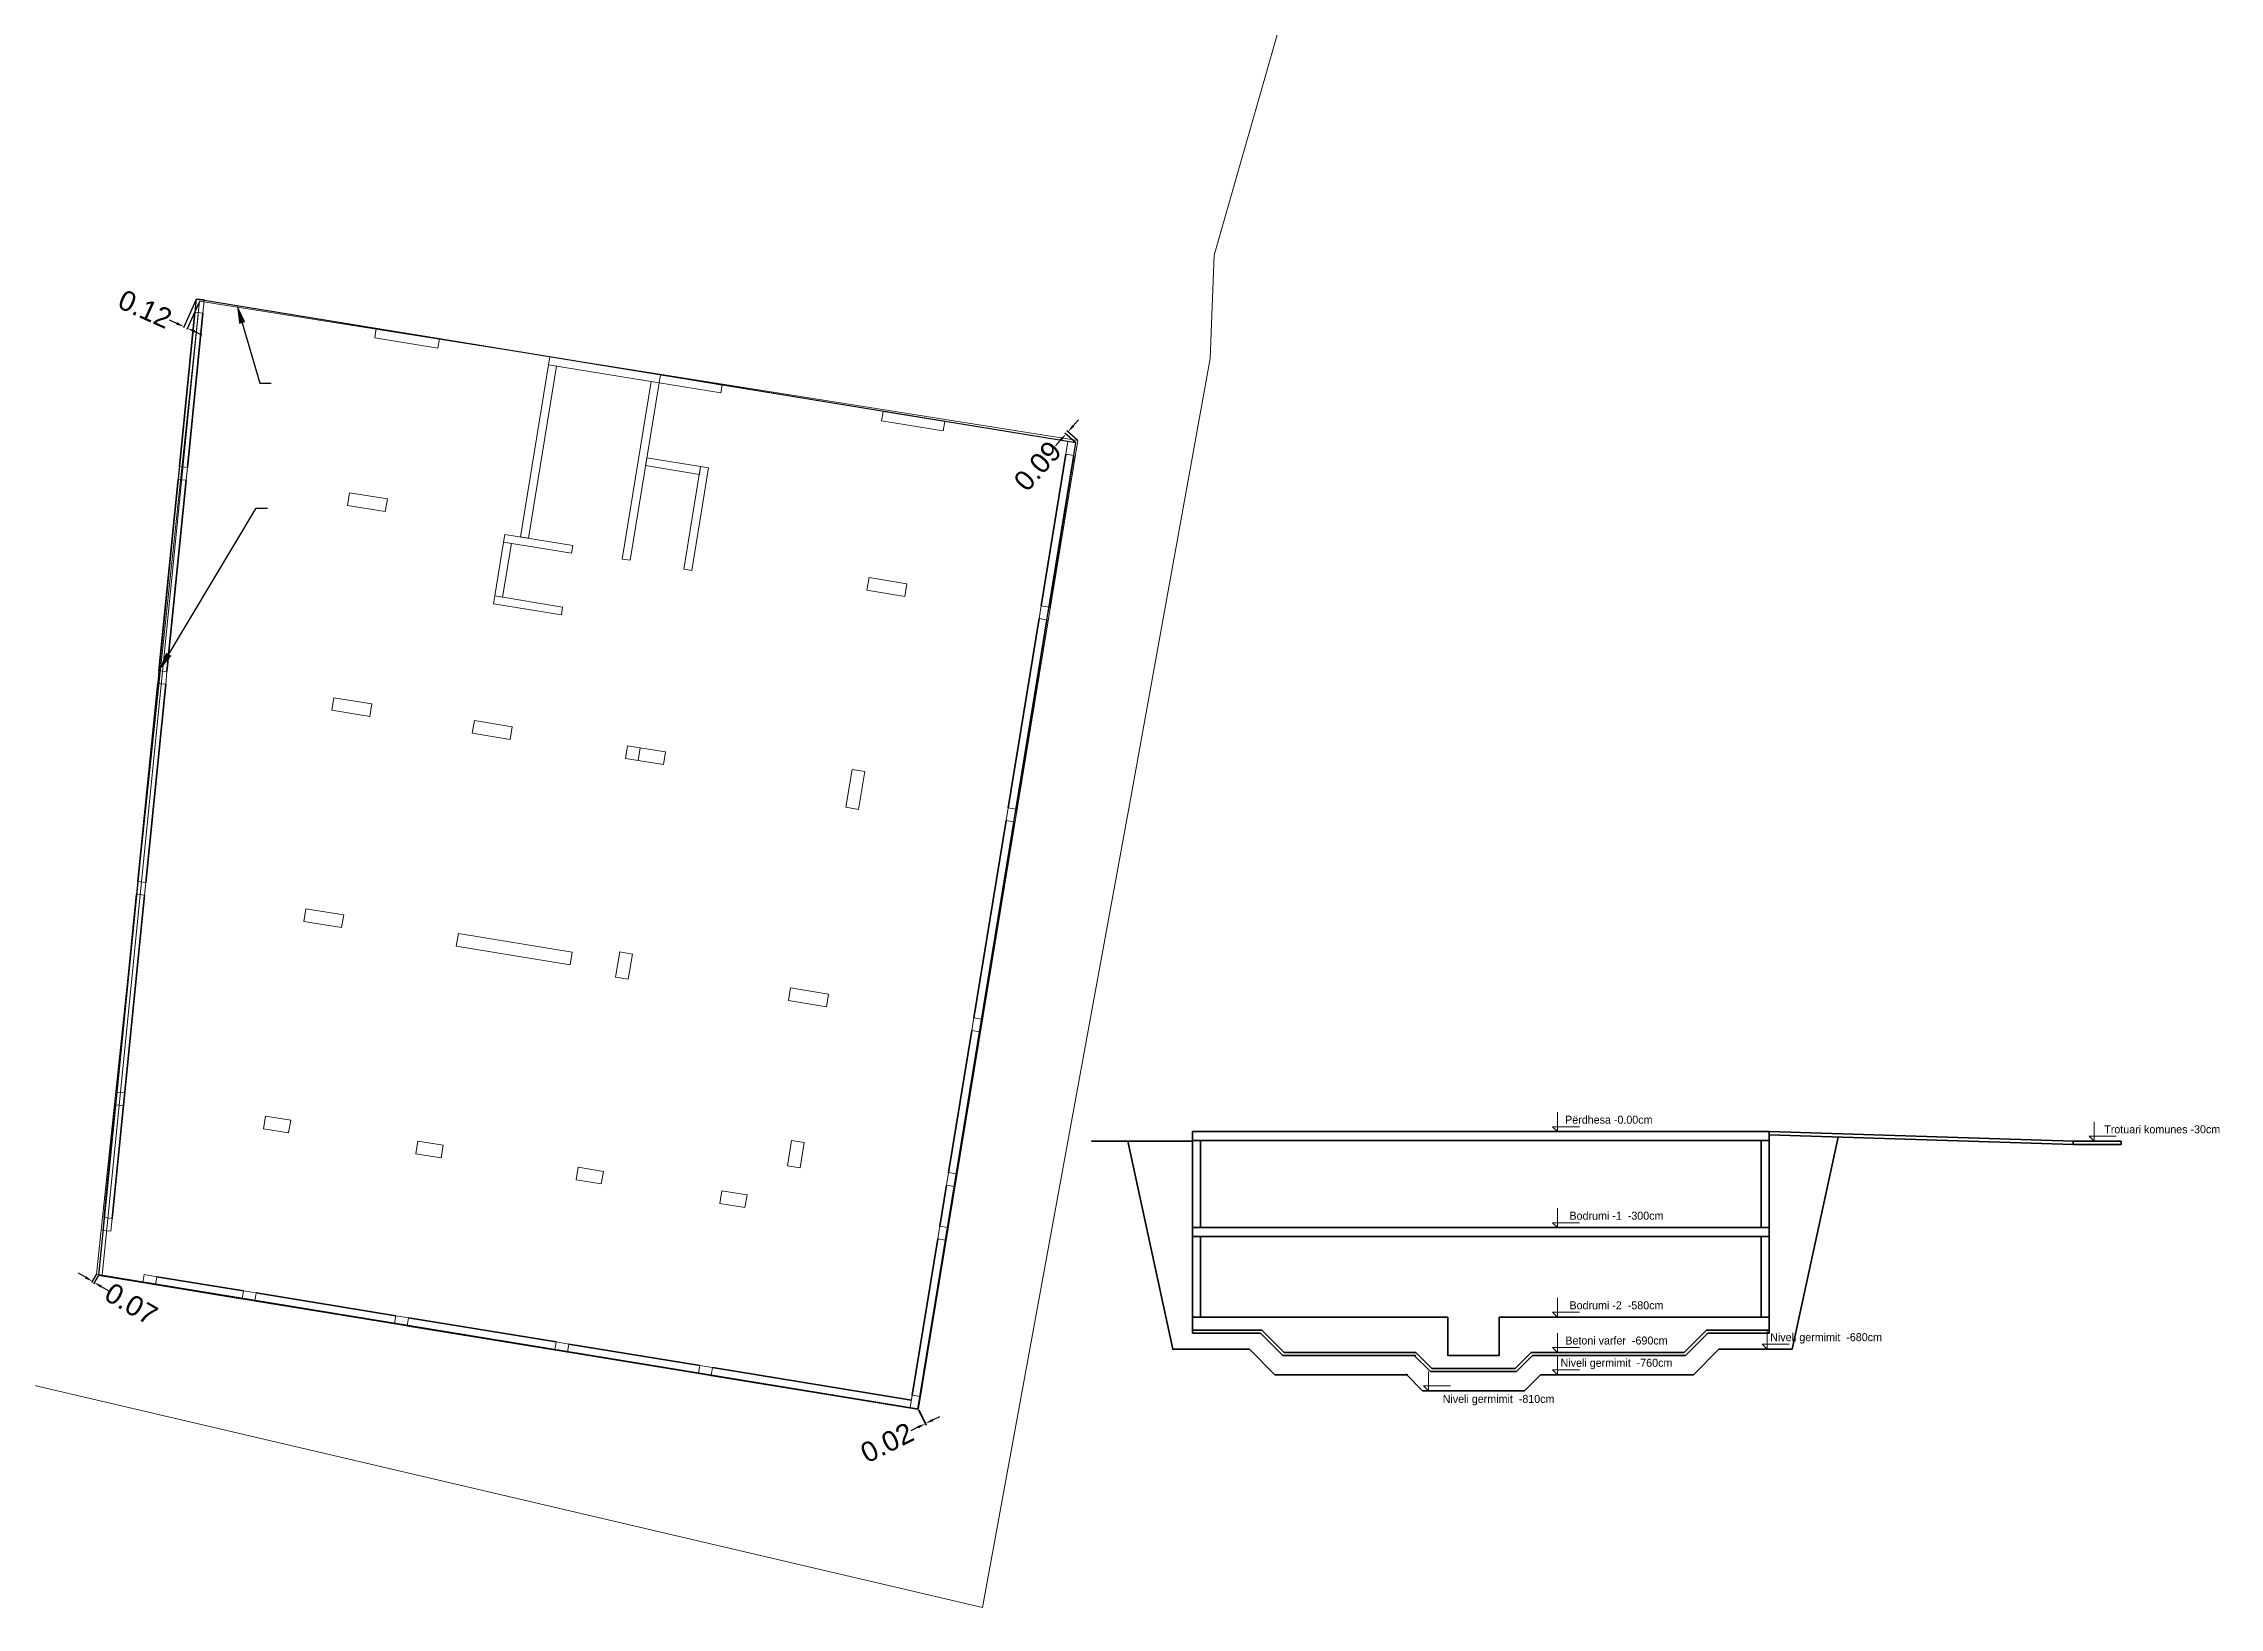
# Model space of a CAD drawing. Header units: metres. Extents: x 7511353 to 7511467, y 4692177 to 4692372.
# Drawn here: x 7511394.7 to 7511462.7, y 4692176.9 to 4692225.8 of the extents above; entities that cross this region are included whole.
import ezdxf
from ezdxf import colors
from ezdxf.entities.mleader import LeaderData, LeaderLine
from ezdxf.math import Vec2, Vec3

# ---------------------------------------------------------------- set-up
doc = ezdxf.new("R2010")
doc.units = ezdxf.units.M
for name, color, linetype, lineweight in [('2D Drafting - General_Pen_No__7', 7, 'Continuous', 35), ('2D Drafting - General_Pen_No__86', 173, 'Continuous', 20), ('A - Fleta_Pen_No__86', 173, 'Continuous', 20), ('b1 ekzek', 1, 'Continuous', 0), ('muret', 8, 'Continuous', 35), ('ParcRePo', 7, 'Continuous', 0), ('shtyllat', 8, 'Continuous', 0)]:
    doc.layers.add(name, color=color, linetype=linetype, lineweight=lineweight)
doc.layers.add('bodrumi', color=5, linetype='Continuous')
doc.styles.add('GENERATED_STYLE_1', font='GOTHIC.TTF')
doc.styles.get("Standard").update_dxf_attribs({"font": 'arial.ttf'})
doc.dimstyles.get("Standard").update_dxf_attribs({"dimtxt": 0.18, "dimasz": 0.18, "dimexe": 0.18, "dimexo": 0.0625, "dimgap": 0.09, "dimtad": 0, "dimtih": 1, "dimtoh": 1, "dimdec": 4, "dimzin": 0, "dimdsep": 46, "dimtxsty": 'Standard', "dimcen": 0.09, "dimadec": 0, "dimazin": 0, "dimtfac": 1, "dimtdec": 4, "dimtofl": 0, "dimtmove": 0, "dimatfit": 3, "dimfxl": 1, "dimtolj": 1, "dimtzin": 0, "dimarcsym": 0})

# ---------------------------------------------------------------- blocks, each defined once
blk = doc.blocks.new('*D54')
at = {"layer": 'b1 ekzek', "color": 0, "lineweight": -2, "transparency": 16777216}
for p, q in [((7511396.02, 4692187.196), (7511395.804, 4692187.322)), ((7511396.359, 4692187.282), (7511396.213, 4692187.031)), ((7511396.419, 4692187.247), (7511396.273, 4692186.996)), ((7511396.511, 4692186.909), (7511396.727, 4692186.783))]:
    blk.add_line(p, q, dxfattribs=at)
at = {"layer": 'b1 ekzek', "color": 0, "transparency": 16777216}
for points in [[(7511396.041, 4692187.232), (7511395.999, 4692187.16), (7511396.236, 4692187.07)], [(7511396.532, 4692186.945), (7511396.49, 4692186.873), (7511396.295, 4692187.035)]]:
    blk.add_solid(points, dxfattribs=at)
at = {"layer": 'Defpoints', "color": 0, "transparency": 16777216}
for p in [(7511396.367, 4692187.295), (7511396.427, 4692187.26), (7511396.295, 4692187.035)]:
    blk.add_point(p, dxfattribs=at)
at = {"layer": 'b1 ekzek', "color": 0, "transparency": 16777216, "insert": (7511397.448, 4692186.363), "char_height": 0.625, "attachment_point": 5, "rotation": 329.74661}
blk.add_mtext('\\A1;0.07', dxfattribs=at)
blk = doc.blocks.new('*D55')
at = {"layer": 'b1 ekzek', "color": 0, "lineweight": -2, "transparency": 16777216}
for p, q in [((7511422.04, 4692183.06), (7511422.279, 4692182.58)), ((7511422.056, 4692183.068), (7511422.295, 4692182.588)), ((7511422.035, 4692182.509), (7511421.812, 4692182.398)), ((7511422.499, 4692182.74), (7511422.722, 4692182.851))]:
    blk.add_line(p, q, dxfattribs=at)
at = {"layer": 'b1 ekzek', "color": 0, "transparency": 16777216}
for points in [[(7511422.017, 4692182.546), (7511422.054, 4692182.472), (7511422.259, 4692182.621)], [(7511422.48, 4692182.777), (7511422.517, 4692182.702), (7511422.275, 4692182.628)]]:
    blk.add_solid(points, dxfattribs=at)
at = {"layer": 'Defpoints', "color": 0, "transparency": 16777216}
for p in [(7511422.033, 4692183.074), (7511422.049, 4692183.082), (7511422.259, 4692182.621)]:
    blk.add_point(p, dxfattribs=at)
at = {"layer": 'b1 ekzek', "color": 0, "transparency": 16777216, "insert": (7511421.068, 4692182.027), "char_height": 0.625, "attachment_point": 5, "rotation": 26.47021}
blk.add_mtext('\\A1;0.02', dxfattribs=at)
blk = doc.blocks.new('*D56')
at = {"layer": 'b1 ekzek', "color": 0, "lineweight": -2, "transparency": 16777216}
for p, q in [((7511427.02, 4692213.355), (7511426.688, 4692213.65)), ((7511426.888, 4692213.807), (7511427.054, 4692213.994)), ((7511426.493, 4692213.363), (7511426.327, 4692213.176)), ((7511426.958, 4692213.285), (7511426.626, 4692213.579))]:
    blk.add_line(p, q, dxfattribs=at)
at = {"layer": 'b1 ekzek', "color": 0, "transparency": 16777216}
for points in [[(7511426.857, 4692213.835), (7511426.919, 4692213.779), (7511426.722, 4692213.62)], [(7511426.462, 4692213.39), (7511426.524, 4692213.335), (7511426.659, 4692213.55)]]:
    blk.add_solid(points, dxfattribs=at)
at = {"layer": 'Defpoints', "color": 0, "transparency": 16777216}
for p in [(7511426.659, 4692213.55), (7511426.969, 4692213.274), (7511427.032, 4692213.345)]:
    blk.add_point(p, dxfattribs=at)
at = {"layer": 'b1 ekzek', "color": 0, "transparency": 16777216, "insert": (7511425.773, 4692212.551), "char_height": 0.625, "attachment_point": 5, "rotation": 48.39157}
blk.add_mtext('\\A1;0.09', dxfattribs=at)
blk = doc.blocks.new('*D57')
at = {"layer": 'b1 ekzek', "color": 0, "lineweight": -2, "transparency": 16777216}
for p, q in [((7511399.472, 4692217.738), (7511399.079, 4692216.864)), ((7511398.87, 4692217.008), (7511398.642, 4692217.11)), ((7511399.578, 4692217.69), (7511399.186, 4692216.816)), ((7511399.432, 4692216.755), (7511399.66, 4692216.652))]:
    blk.add_line(p, q, dxfattribs=at)
at = {"layer": 'b1 ekzek', "color": 0, "transparency": 16777216}
for points in [[(7511398.887, 4692217.046), (7511398.852, 4692216.97), (7511399.098, 4692216.905)], [(7511399.449, 4692216.793), (7511399.415, 4692216.717), (7511399.204, 4692216.857)]]:
    blk.add_solid(points, dxfattribs=at)
at = {"layer": 'Defpoints', "color": 0, "transparency": 16777216}
for p in [(7511399.478, 4692217.752), (7511399.585, 4692217.704), (7511399.098, 4692216.905)]:
    blk.add_point(p, dxfattribs=at)
at = {"layer": 'b1 ekzek', "color": 0, "transparency": 16777216, "insert": (7511397.884, 4692217.451), "char_height": 0.625, "attachment_point": 5, "rotation": 335.79475}
blk.add_mtext('\\A1;0.12', dxfattribs=at)

msp = doc.modelspace()

# ---------------------------------------------------------------- linework, layer by layer
at = {"layer": '2D Drafting - General_Pen_No__7', "color": 7, "linetype": 'Continuous', "lineweight": 35, "flags": 128}
for points in [[(7511427.455, 4692191.449), (7511430.617, 4692191.449)], [(7511432.389, 4692184.949), (7511429.998, 4692184.949), (7511428.587, 4692191.449)], [(7511430.617, 4692191.749), (7511448.633, 4692191.749)], [(7511430.617, 4692185.549), (7511430.617, 4692191.749)], [(7511430.617, 4692191.469), (7511448.633, 4692191.469)], [(7511430.867, 4692188.749), (7511430.867, 4692191.469)], [(7511447.063, 4692184.949), (7511449.351, 4692184.949), (7511450.791, 4692191.581)], [(7511448.383, 4692188.749), (7511448.383, 4692191.469)], [(7511448.633, 4692185.449), (7511448.633, 4692191.749)], [(7511458.133, 4692191.449), (7511448.633, 4692191.749)], [(7511458.133, 4692191.349), (7511448.633, 4692191.649)], [(7511430.617, 4692188.749), (7511448.633, 4692188.749)], [(7511430.617, 4692188.469), (7511448.633, 4692188.469)], [(7511430.867, 4692185.949), (7511430.867, 4692188.469)], [(7511448.383, 4692185.949), (7511448.383, 4692188.469)], [(7511430.617, 4692185.949), (7511438.593, 4692185.949)], [(7511438.593, 4692185.949), (7511438.593, 4692184.749), (7511440.193, 4692184.749), (7511440.193, 4692185.949)], [(7511440.193, 4692185.949), (7511448.633, 4692185.949)], [(7511430.617, 4692185.549), (7511432.778, 4692185.549)], [(7511430.617, 4692185.449), (7511430.617, 4692185.549)], [(7511430.617, 4692185.449), (7511432.737, 4692185.449)], [(7511432.737, 4692185.449), (7511433.437, 4692184.749), (7511437.593, 4692184.749)], [(7511432.778, 4692185.549), (7511433.478, 4692184.849), (7511437.593, 4692184.849)], [(7511437.523, 4692184.778), (7511438.052, 4692184.249), (7511440.735, 4692184.249), (7511441.235, 4692184.749), (7511446.015, 4692184.749), (7511446.715, 4692185.449), (7511448.633, 4692185.449)], [(7511437.593, 4692184.849), (7511438.093, 4692184.349), (7511440.693, 4692184.349), (7511441.193, 4692184.849), (7511445.973, 4692184.849), (7511446.673, 4692185.549), (7511448.633, 4692185.549)], [(7511432.389, 4692184.949), (7511433.189, 4692184.149), (7511437.345, 4692184.149)], [(7511447.063, 4692184.949), (7511446.263, 4692184.149), (7511441.483, 4692184.149)], [(7511437.274, 4692184.178), (7511437.804, 4692183.649), (7511440.983, 4692183.649), (7511441.483, 4692184.149)]]:
    msp.add_lwpolyline(points, dxfattribs=at)
msp.add_lwpolyline([(7511459.633, 4692191.449), (7511458.133, 4692191.449), (7511458.133, 4692191.349), (7511459.633, 4692191.349)], close=True, dxfattribs=at)
at = {"layer": '2D Drafting - General_Pen_No__86', "color": 173, "linetype": 'Continuous', "lineweight": 20, "flags": 128}
for points in [[(7511442.017, 4692192.355), (7511442.017, 4692191.749), (7511441.863, 4692191.903), (7511442.705, 4692191.903)], [(7511458.788, 4692192.055), (7511458.788, 4692191.449), (7511458.634, 4692191.603), (7511459.475, 4692191.603)], [(7511442.017, 4692189.355), (7511442.017, 4692188.749), (7511441.863, 4692188.903), (7511442.705, 4692188.903)], [(7511442.017, 4692186.555), (7511442.017, 4692185.949), (7511441.863, 4692186.103), (7511442.705, 4692186.103)], [(7511442.017, 4692185.455), (7511442.017, 4692184.849), (7511441.863, 4692185.003), (7511442.705, 4692185.003)], [(7511448.567, 4692185.555), (7511448.567, 4692184.949), (7511448.413, 4692185.103), (7511449.255, 4692185.103)], [(7511442.017, 4692184.755), (7511442.017, 4692184.149), (7511441.863, 4692184.303), (7511442.705, 4692184.303)], [(7511437.988, 4692184.255), (7511437.988, 4692183.649), (7511437.833, 4692183.803), (7511438.675, 4692183.803)]]:
    msp.add_lwpolyline(points, dxfattribs=at)
at = {"layer": 'b1 ekzek', "flags": 128}
msp.add_lwpolyline([(7511396.367, 4692187.295), (7511422.049, 4692183.082), (7511427.032, 4692213.345), (7511399.585, 4692217.704)], close=True, dxfattribs=at)
msp.add_lwpolyline([(7511396.537, 4692187.249), (7511399.585, 4692217.704)], dxfattribs=at)
at = {"layer": 'bodrumi', "color": 0, "flags": 128}
msp.add_lwpolyline([(7511422.033, 4692183.074), (7511426.969, 4692213.275), (7511399.479, 4692217.768), (7511396.427, 4692187.26)], close=True, dxfattribs=at)
at = {"layer": 'muret', "linetype": 'Continuous', "flags": 128}
for points in [[(7511399.48, 4692217.767), (7511399.478, 4692217.752)], [(7511399.728, 4692217.742), (7511399.48, 4692217.767)], [(7511399.727, 4692217.727), (7511399.728, 4692217.742)], [(7511399.438, 4692217.354), (7511398.956, 4692212.532)], [(7511399.204, 4692212.508), (7511399.687, 4692217.329)], [(7511426.658, 4692212.92), (7511425.884, 4692208.183)], [(7511426.13, 4692208.142), (7511426.905, 4692212.88)], [(7511398.916, 4692212.134), (7511398.317, 4692206.152)], [(7511398.566, 4692206.127), (7511399.165, 4692212.11)], [(7511425.819, 4692207.788), (7511424.851, 4692201.867)], [(7511425.098, 4692201.826), (7511426.066, 4692207.748)], [(7511398.277, 4692205.754), (7511397.658, 4692199.563)], [(7511397.906, 4692199.538), (7511398.526, 4692205.729)], [(7511424.787, 4692201.472), (7511423.779, 4692195.304)], [(7511424.025, 4692195.263), (7511425.034, 4692201.431)], [(7511396.855, 4692189.036), (7511397.867, 4692199.14)], [(7511397.618, 4692199.165), (7511396.999, 4692192.985)], [(7511423.714, 4692194.909), (7511422.988, 4692190.468)], [(7511423.235, 4692190.427), (7511423.961, 4692194.869)], [(7511396.959, 4692192.587), (7511396.607, 4692189.061)], [(7511422.924, 4692190.073), (7511422.714, 4692188.79)], [(7511422.961, 4692188.75), (7511423.171, 4692190.033)], [(7511422.65, 4692188.395), (7511421.851, 4692183.51)], [(7511422.098, 4692183.47), (7511422.896, 4692188.355)], [(7511400.954, 4692186.774), (7511398.252, 4692187.215)], [(7511398.212, 4692186.968), (7511400.914, 4692186.527)], [(7511401.308, 4692186.462), (7511405.68, 4692185.748)], [(7511405.721, 4692185.995), (7511401.349, 4692186.709)], [(7511410.724, 4692185.177), (7511406.115, 4692185.93)], [(7511406.075, 4692185.683), (7511410.684, 4692184.93)], [(7511415.215, 4692184.443), (7511411.119, 4692185.112)], [(7511411.079, 4692184.865), (7511415.174, 4692184.196)], [(7511415.569, 4692184.132), (7511421.787, 4692183.115)], [(7511421.827, 4692183.362), (7511415.609, 4692184.378)]]:
    msp.add_lwpolyline(points, dxfattribs=at)
at = {"layer": 'ParcRePo', "flags": 128}
msp.add_lwpolyline([(7511442.748, 4692290.682), (7511438.791, 4692267.093), (7511438.721, 4692265.222), (7511438.476, 4692258.633), (7511437.466, 4692250.214), (7511433.445, 4692226.686), (7511431.285, 4692219.136), (7511431.165, 4692215.906), (7511428.644, 4692201.967), (7511424.053, 4692176.878), (7511392.374, 4692184.299), (7511391.774, 4692184.439), (7511391.754, 4692184.439), (7511391.594, 4692184.479), (7511374.173, 4692189.119), (7511355.624, 4692194.06), (7511353.224, 4692194.68), (7511356.019, 4692233.288), (7511356.846, 4692244.708), (7511357.263, 4692252.689), (7511359.038, 4692286.715)], dxfattribs=at)
at = {"layer": 'shtyllat', "linetype": 'Continuous', "flags": 128}
for points in [[(7511399.687, 4692217.329), (7511399.727, 4692217.727), (7511399.478, 4692217.752), (7511399.438, 4692217.354)], [(7511407.033, 4692216.229), (7511407.082, 4692216.525), (7511405.108, 4692216.847), (7511405.06, 4692216.551)], [(7511410.74, 4692215.674), (7511410.493, 4692215.714), (7511409.614, 4692210.335), (7511409.861, 4692210.295)], [(7511413.948, 4692215.149), (7511413.988, 4692215.396), (7511410.534, 4692215.961), (7511410.493, 4692215.714)], [(7511413.948, 4692215.149), (7511413.701, 4692215.19), (7511412.794, 4692209.643), (7511413.041, 4692209.603)], [(7511415.872, 4692214.835), (7511415.912, 4692215.081), (7511413.988, 4692215.396), (7511413.948, 4692215.149)], [(7511422.824, 4692213.648), (7511422.872, 4692213.944), (7511420.948, 4692214.258), (7511420.899, 4692213.962)], [(7511426.905, 4692212.88), (7511426.969, 4692213.274), (7511426.722, 4692213.315), (7511426.658, 4692212.92)], [(7511399.165, 4692212.11), (7511399.204, 4692212.508), (7511398.956, 4692212.532), (7511398.916, 4692212.134)], [(7511415.203, 4692212.289), (7511415.243, 4692212.536), (7511413.565, 4692212.81), (7511413.525, 4692212.564)], [(7511415.49, 4692212.496), (7511415.243, 4692212.536), (7511414.719, 4692209.329), (7511414.966, 4692209.288)], [(7511405.389, 4692211.127), (7511405.453, 4692211.522), (7511404.269, 4692211.715), (7511404.205, 4692211.321)], [(7511409.083, 4692210.169), (7511409.123, 4692210.415), (7511411.245, 4692210.069), (7511411.205, 4692209.822)], [(7511409.083, 4692210.169), (7511409.33, 4692210.128), (7511409.055, 4692208.451), (7511408.809, 4692208.491)], [(7511421.625, 4692208.473), (7511421.689, 4692208.868), (7511420.505, 4692209.062), (7511420.441, 4692208.667)], [(7511408.768, 4692208.244), (7511408.809, 4692208.491), (7511410.93, 4692208.144), (7511410.89, 4692207.897)], [(7511426.066, 4692207.748), (7511426.13, 4692208.142), (7511425.884, 4692208.183), (7511425.819, 4692207.788)], [(7511398.526, 4692205.729), (7511398.566, 4692206.127), (7511398.317, 4692206.152), (7511398.277, 4692205.754)], [(7511404.901, 4692204.722), (7511404.965, 4692205.117), (7511403.781, 4692205.31), (7511403.716, 4692204.916)], [(7511409.292, 4692204.004), (7511409.357, 4692204.399), (7511408.173, 4692204.593), (7511408.108, 4692204.198)], [(7511414.079, 4692203.222), (7511414.143, 4692203.617), (7511412.959, 4692203.81), (7511412.895, 4692203.415)], [(7511414.079, 4692203.222), (7511414.143, 4692203.617), (7511413.354, 4692203.746), (7511413.289, 4692203.351)], [(7511419.785, 4692201.884), (7511420.18, 4692201.819), (7511420.374, 4692203.004), (7511419.979, 4692203.068)], [(7511425.034, 4692201.431), (7511425.098, 4692201.826), (7511424.851, 4692201.867), (7511424.787, 4692201.472)], [(7511397.867, 4692199.14), (7511397.906, 4692199.538), (7511397.658, 4692199.563), (7511397.618, 4692199.165)], [(7511404.025, 4692198.127), (7511404.09, 4692198.522), (7511402.906, 4692198.715), (7511402.841, 4692198.32)], [(7511411.161, 4692196.961), (7511411.225, 4692197.355), (7511407.672, 4692197.936), (7511407.608, 4692197.541)], [(7511412.982, 4692196.511), (7511413.111, 4692197.3), (7511412.716, 4692197.365), (7511412.587, 4692196.575)], [(7511419.172, 4692195.651), (7511419.236, 4692196.046), (7511418.052, 4692196.24), (7511417.988, 4692195.845)], [(7511423.961, 4692194.869), (7511424.025, 4692195.263), (7511423.779, 4692195.304), (7511423.714, 4692194.909)], [(7511397.208, 4692192.562), (7511397.248, 4692192.96), (7511396.999, 4692192.985), (7511396.959, 4692192.587)], [(7511402.369, 4692191.71), (7511402.433, 4692192.105), (7511401.644, 4692192.234), (7511401.579, 4692191.839)], [(7511407.135, 4692190.931), (7511407.2, 4692191.326), (7511406.41, 4692191.455), (7511406.346, 4692191.06)], [(7511418.349, 4692190.618), (7511418.478, 4692191.408), (7511418.083, 4692191.472), (7511417.954, 4692190.683)], [(7511412.139, 4692190.113), (7511412.204, 4692190.508), (7511411.414, 4692190.637), (7511411.35, 4692190.242)], [(7511416.694, 4692189.774), (7511415.904, 4692189.903), (7511415.84, 4692189.508), (7511416.629, 4692189.379)], [(7511423.171, 4692190.033), (7511423.235, 4692190.427), (7511422.988, 4692190.468), (7511422.924, 4692190.073)], [(7511396.816, 4692188.638), (7511396.855, 4692189.036), (7511396.607, 4692189.061), (7511396.567, 4692188.663)], [(7511422.896, 4692188.355), (7511422.961, 4692188.75), (7511422.714, 4692188.79), (7511422.65, 4692188.395)], [(7511397.817, 4692187.033), (7511398.212, 4692186.968), (7511398.252, 4692187.215), (7511397.858, 4692187.28)], [(7511400.914, 4692186.527), (7511401.308, 4692186.462), (7511401.349, 4692186.709), (7511400.954, 4692186.774)], [(7511405.68, 4692185.748), (7511406.075, 4692185.683), (7511406.115, 4692185.93), (7511405.721, 4692185.995)], [(7511410.684, 4692184.93), (7511411.079, 4692184.865), (7511411.119, 4692185.112), (7511410.724, 4692185.177)], [(7511415.174, 4692184.196), (7511415.569, 4692184.132), (7511415.609, 4692184.378), (7511415.215, 4692184.443)], [(7511422.033, 4692183.075), (7511422.098, 4692183.47), (7511421.851, 4692183.51), (7511421.787, 4692183.115)]]:
    msp.add_lwpolyline(points, close=True, dxfattribs=at)

# ---------------------------------------------------------------- texts
at = {"layer": 'A - Fleta_Pen_No__86', "color": 173, "linetype": 'Continuous', "lineweight": 20, "char_height": 0.25, "attachment_point": 8, "style": 'GENERATED_STYLE_1'}
for s, insert in [('\\A1;Përdhesa -0.00cm', (7511443.622, 4692191.993)), ('\\A1;Trotuari komunes -30cm', (7511460.915, 4692191.693)), ('\\A1;Bodrumi -1  -300cm', (7511443.861, 4692188.993)), ('\\A1;Bodrumi -2  -580cm', (7511443.861, 4692186.193)), ('\\A1;Betoni varfer  -690cm', (7511443.861, 4692185.093)), ('\\A1;Niveli germimit  -680cm', (7511450.411, 4692185.125)), ('\\A1;Niveli germimit  -760cm', (7511443.861, 4692184.325)), ('\\A1;Niveli germimit  -810cm', (7511440.177, 4692183.196))]:
    msp.add_mtext(s, dxfattribs=dict(at, insert=insert))

# ---------------------------------------------------------------- dimensions: what is measured, and where the dimension line sits
at = {"layer": 'b1 ekzek', "color": 5}
for p1, p2, distance, picture, middle in [((7511399.585, 4692217.704), (7511399.478, 4692217.752), 0.928, '*D57', (7511397.884, 4692217.451)), ((7511427.032, 4692213.345), (7511426.969, 4692213.274), -0.414, '*D56', (7511425.773, 4692212.551)), ((7511396.367, 4692187.295), (7511396.427, 4692187.26), -0.261, '*D54', (7511397.448, 4692186.363)), ((7511422.049, 4692183.082), (7511422.033, 4692183.074), 0.507, '*D55', (7511421.068, 4692182.027))]:
    dim = msp.add_aligned_dim(p1=p1, p2=p2, distance=distance, dimstyle='Standard', override={"dimscale": 0.25, "dimtxt": 2.5, "dimasz": 1, "dimtih": 0, "dimtoh": 0, "dimdec": 2, "dimcen": 0, "dimtdec": 2}, dxfattribs=at)
    dim.commit()
    dim.dimension.update_dxf_attribs({"geometry": picture, "text_midpoint": middle})

# ---------------------------------------------------------------- leaders
at = {"layer": 'b1 ekzek'}
ml = msp.add_multileader_mtext('Standard', dxfattribs=at)
ml.set_content('', color=256)
ml.set_leader_properties()
ml.build(insert=Vec2(0, 0))
ml.multileader.update_dxf_attribs({"text_right_attachment_type": 6, "dogleg_length": 0.36, "arrow_head_size": 0.6})
ctx = ml.context
ctx.base_point, ctx.char_height, ctx.arrow_head_size, ctx.landing_gap_size, ctx.plane_origin = Vec3(7511401.825, 4692215.139), 0.85, 0.6, 0.3, Vec3(7511400.751, 4692217.597)
ctx.right_attachment = 6
notes = []
notes.append((ctx, [(0, (1, 1, 0), (7511401.465, 4692215.139), (1, 0), 0.36, [(0, [(7511400.751, 4692217.597)], 0, [])])]))
ctx.mtext.insert, ctx.mtext.flow_direction = Vec3(7511402.125, 4692215.572), 5
at = {"layer": 'bodrumi', "color": 0}
ml = msp.add_multileader_mtext('Standard', dxfattribs=at)
ml.set_content('')
ml.set_leader_properties()
ml.build(insert=Vec2(0, 0))
ml.multileader.update_dxf_attribs({"text_right_attachment_type": 6, "dogleg_length": 0.36, "arrow_head_size": 0.6})
ctx = ml.context
ctx.base_point, ctx.char_height, ctx.arrow_head_size, ctx.landing_gap_size, ctx.plane_origin = Vec3(7511401.709, 4692211.236), 0.85, 0.6, 0.3, Vec3(7511398.317, 4692206.152)
ctx.right_attachment = 6
notes.append((ctx, [(0, (1, 1, 0), (7511401.349, 4692211.236), (1, 0), 0.36, [(0, [(7511398.317, 4692206.152)], 0, [])])]))
ctx.mtext.insert, ctx.mtext.flow_direction = Vec3(7511402.009, 4692211.669), 5
for ctx, leaders in notes:
    for number, flags, end, landing, length, lines in leaders:
        leader = LeaderData()
        leader.index, (leader.has_last_leader_line, leader.has_dogleg_vector, leader.attachment_direction) = number, flags
        leader.last_leader_point, leader.dogleg_vector, leader.dogleg_length = Vec3(end), Vec3(landing), length
        for number, points, colour, breaks in lines:
            line = LeaderLine()
            line.index, line.vertices, line.color, line.breaks = number, Vec3.list(points), colors.encode_raw_color(colour), breaks
            leader.lines.append(line)
        ctx.leaders.append(leader)

doc.saveas('drawing.dxf')
